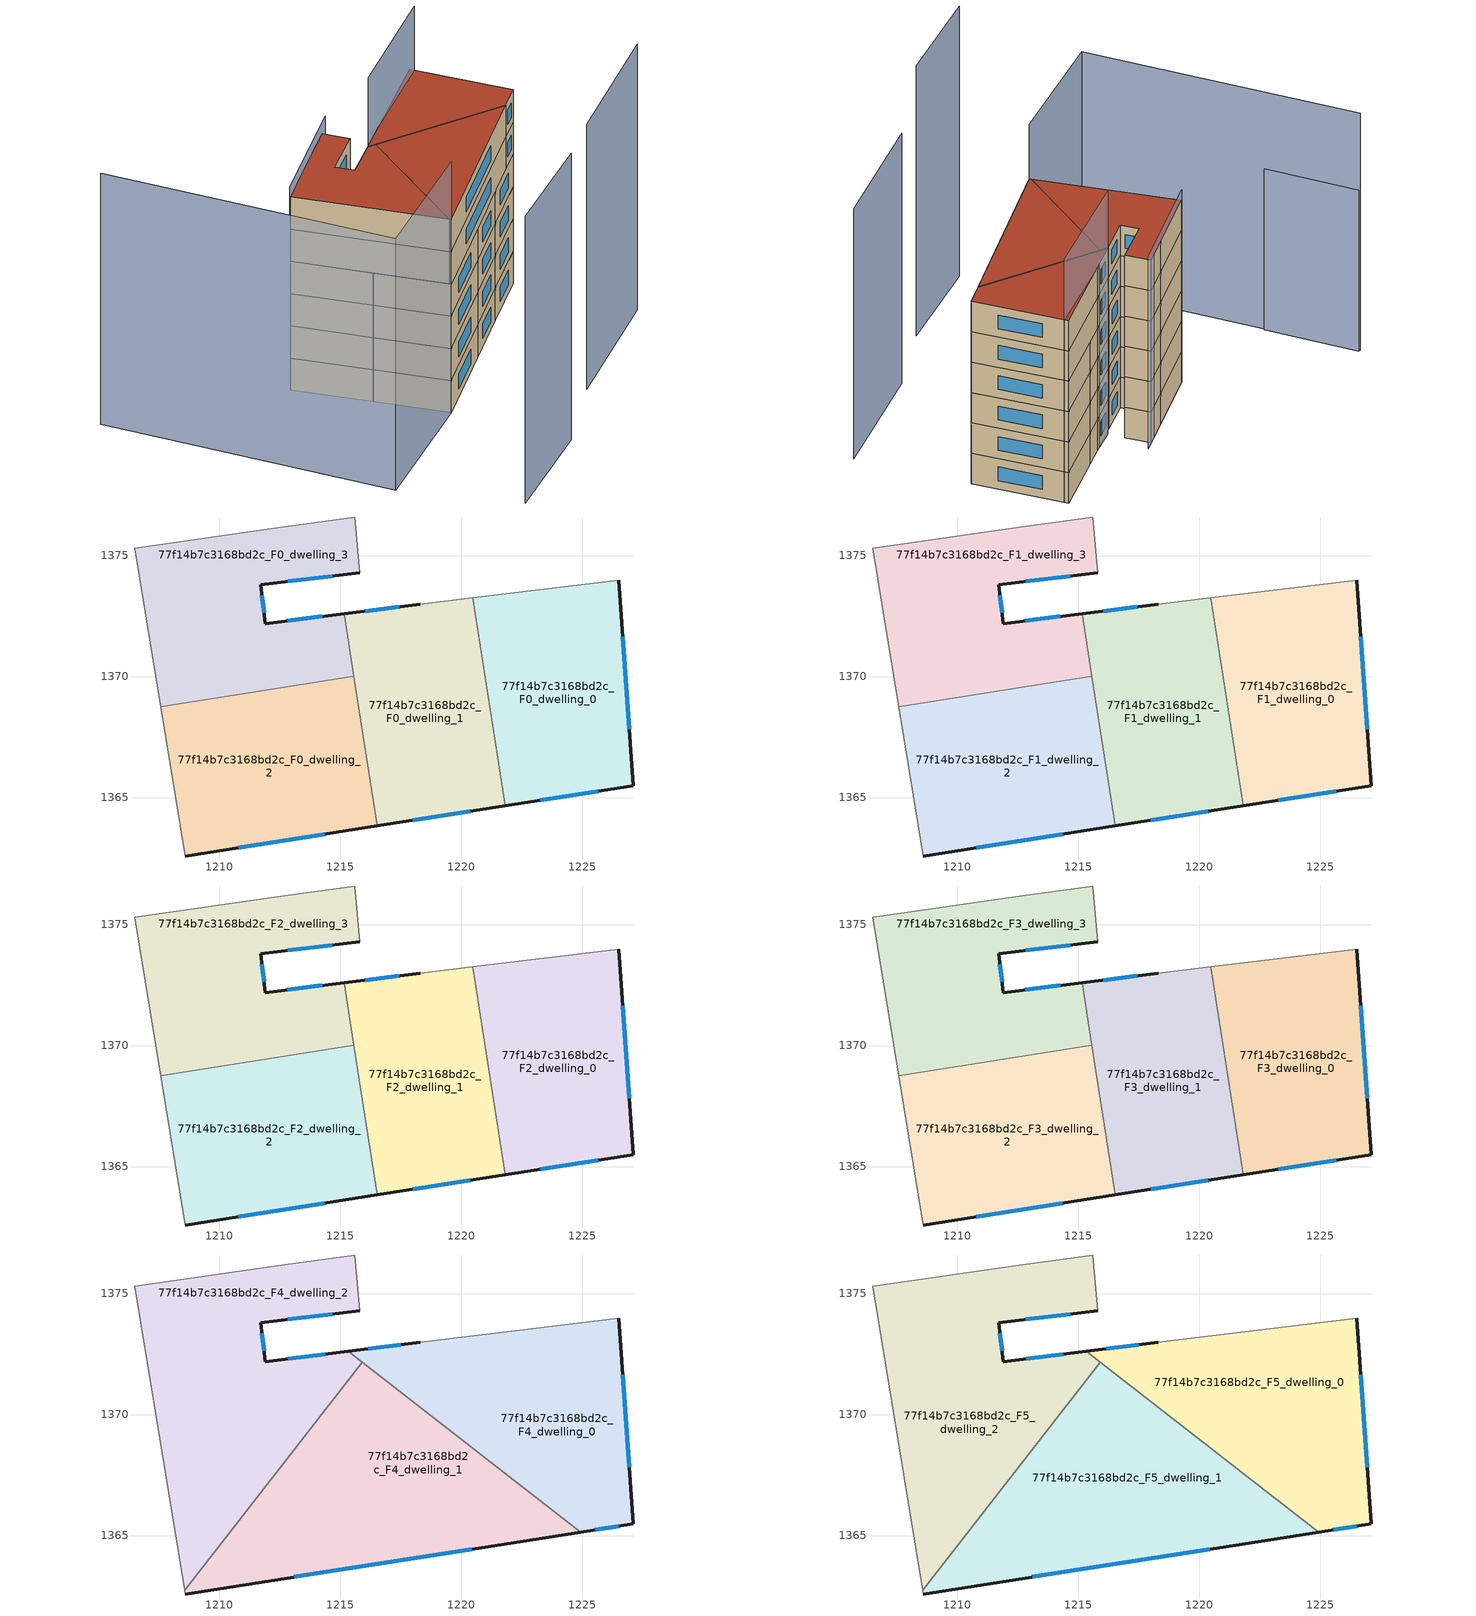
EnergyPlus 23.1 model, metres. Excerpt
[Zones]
77f14b7c3168bd2c_F0_dwelling_0
 floor ground (EU_floor_Construction): 1226.52,1373.99 1227.11,1365.48 1221.82,1364.65 1220.47,1373.25 z0
 wall outside (EU_wall_Construction): 1221.82,1364.65 1227.11,1365.48 1226.52,1373.99 z0:3
 wall adiabatic (EU_wall_Construction): 1226.52,1373.99 1220.47,1373.25 z0:3
 wall to 77f14b7c3168bd2c_F0_dwelling_1 (EU_wall_Construction): 1220.47,1373.25 1221.82,1364.65 z0:3
 window (EU_Window_Construction): 1226.95,1367.82 1226.68,1371.65 / 1223.27,1364.88 1225.66,1365.25 z0.83:2.17
77f14b7c3168bd2c_F0_dwelling_1
 floor ground (EU_floor_Construction): 1220.47,1373.25 1221.82,1364.65 1216.54,1363.83 1215.16,1372.59 1218.31,1372.99 z0
 wall outside (EU_wall_Construction): 1216.54,1363.83 1221.82,1364.65 / 1218.31,1372.99 1215.16,1372.59 z0:3
 wall adiabatic (EU_wall_Construction): 1220.47,1373.25 1218.31,1372.99 z0:3
 wall to 77f14b7c3168bd2c_F0_dwelling_2 (EU_wall_Construction): 1215.57,1370 1216.54,1363.83 z0:3
 wall to 77f14b7c3168bd2c_F0_dwelling_3 (EU_wall_Construction): 1215.16,1372.59 1215.57,1370 z0:3
 window (EU_Window_Construction): 1217.99,1364.05 1220.36,1364.42 / 1217.44,1372.88 1216.03,1372.7 z0.83:2.17
77f14b7c3168bd2c_F0_dwelling_2
 floor ground (EU_floor_Construction): 1215.57,1370 1216.54,1363.83 1208.6,1362.58 1207.58,1368.75 z0
 wall outside (EU_wall_Construction): 1208.6,1362.58 1216.54,1363.83 z0:3
 wall adiabatic (EU_wall_Construction): 1207.58,1368.75 1208.6,1362.58 z0:3
 wall to 77f14b7c3168bd2c_F0_dwelling_3 (EU_wall_Construction): 1215.57,1370 1207.58,1368.75 z0:3
 window (EU_Window_Construction): 1210.78,1362.92 1214.35,1363.48 z0.83:2.17
77f14b7c3168bd2c_F0_dwelling_3
 floor ground (EU_floor_Construction): 1215.61,1376.59 1215.81,1374.29 1211.71,1373.79 1211.91,1372.19 1215.16,1372.59 1215.57,1370 1207.58,1368.75 1206.5,1375.29 1212.71,1376.19 z0
 wall outside (EU_wall_Construction): 1215.16,1372.59 1211.91,1372.19 1211.71,1373.79 1215.81,1374.29 z0:3
 wall adiabatic (EU_wall_Construction): 1215.81,1374.29 1215.61,1376.59 1212.71,1376.19 1206.5,1375.29 1207.58,1368.75 z0:3
 window (EU_Window_Construction): 1212.84,1373.93 1214.68,1374.15 / 1211.85,1372.63 1211.76,1373.35 / 1214.27,1372.48 1212.8,1372.3 z0.83:2.17
77f14b7c3168bd2c_F1_dwelling_0
 floor to 77f14b7c3168bd2c_F0_dwelling_0 (EU_floor_Construction): 1226.52,1373.99 1227.11,1365.48 1221.82,1364.65 1220.47,1373.25 z3
 wall outside (EU_wall_Construction): 1221.82,1364.65 1227.11,1365.48 1226.52,1373.99 z3:6
 wall adiabatic (EU_wall_Construction): 1226.52,1373.99 1220.47,1373.25 z3:6
 wall to 77f14b7c3168bd2c_F1_dwelling_1 (EU_wall_Construction): 1220.47,1373.25 1221.82,1364.65 z3:6
 window (EU_Window_Construction): 1226.95,1367.82 1226.68,1371.65 / 1223.27,1364.88 1225.66,1365.25 z3.83:5.17
77f14b7c3168bd2c_F1_dwelling_1
 floor to 77f14b7c3168bd2c_F0_dwelling_1 (EU_floor_Construction): 1220.47,1373.25 1221.82,1364.65 1216.54,1363.83 1215.16,1372.59 1218.31,1372.99 z3
 wall outside (EU_wall_Construction): 1216.54,1363.83 1221.82,1364.65 / 1218.31,1372.99 1215.16,1372.59 z3:6
 wall adiabatic (EU_wall_Construction): 1220.47,1373.25 1218.31,1372.99 z3:6
 wall to 77f14b7c3168bd2c_F1_dwelling_2 (EU_wall_Construction): 1215.57,1370 1216.54,1363.83 z3:6
 wall to 77f14b7c3168bd2c_F1_dwelling_3 (EU_wall_Construction): 1215.16,1372.59 1215.57,1370 z3:6
 window (EU_Window_Construction): 1217.99,1364.05 1220.36,1364.42 / 1217.44,1372.88 1216.03,1372.7 z3.83:5.17
77f14b7c3168bd2c_F1_dwelling_2
 floor to 77f14b7c3168bd2c_F0_dwelling_2 (EU_floor_Construction): 1215.57,1370 1216.54,1363.83 1208.6,1362.58 1207.58,1368.75 z3
 wall outside (EU_wall_Construction): 1208.6,1362.58 1216.54,1363.83 z3:6
 wall adiabatic (EU_wall_Construction): 1207.58,1368.75 1208.6,1362.58 z3:6
 wall to 77f14b7c3168bd2c_F1_dwelling_3 (EU_wall_Construction): 1215.57,1370 1207.58,1368.75 z3:6
 window (EU_Window_Construction): 1210.78,1362.92 1214.35,1363.48 z3.83:5.17
77f14b7c3168bd2c_F1_dwelling_3
 floor to 77f14b7c3168bd2c_F0_dwelling_3 (EU_floor_Construction): 1215.61,1376.59 1215.81,1374.29 1211.71,1373.79 1211.91,1372.19 1215.16,1372.59 1215.57,1370 1207.58,1368.75 1206.5,1375.29 1212.71,1376.19 z3
 wall outside (EU_wall_Construction): 1215.16,1372.59 1211.91,1372.19 1211.71,1373.79 1215.81,1374.29 z3:6
 wall adiabatic (EU_wall_Construction): 1215.81,1374.29 1215.61,1376.59 1212.71,1376.19 1206.5,1375.29 1207.58,1368.75 z3:6
 window (EU_Window_Construction): 1212.84,1373.93 1214.68,1374.15 / 1211.85,1372.63 1211.76,1373.35 / 1214.27,1372.48 1212.8,1372.3 z3.83:5.17
77f14b7c3168bd2c_F2_dwelling_0
 floor to 77f14b7c3168bd2c_F1_dwelling_0 (EU_floor_Construction): 1226.52,1373.99 1227.11,1365.48 1221.82,1364.65 1220.47,1373.25 z6
 wall outside (EU_wall_Construction): 1221.82,1364.65 1227.11,1365.48 1226.52,1373.99 z6:9
 wall adiabatic (EU_wall_Construction): 1226.52,1373.99 1220.47,1373.25 z6:9
 wall to 77f14b7c3168bd2c_F2_dwelling_1 (EU_wall_Construction): 1220.47,1373.25 1221.82,1364.65 z6:9
 window (EU_Window_Construction): 1226.95,1367.82 1226.68,1371.65 / 1223.27,1364.88 1225.66,1365.25 z6.83:8.17
77f14b7c3168bd2c_F2_dwelling_1
 floor to 77f14b7c3168bd2c_F1_dwelling_1 (EU_floor_Construction): 1220.47,1373.25 1221.82,1364.65 1216.54,1363.83 1215.16,1372.59 1218.31,1372.99 z6
 wall outside (EU_wall_Construction): 1216.54,1363.83 1221.82,1364.65 / 1218.31,1372.99 1215.16,1372.59 z6:9
 wall adiabatic (EU_wall_Construction): 1220.47,1373.25 1218.31,1372.99 z6:9
 wall to 77f14b7c3168bd2c_F2_dwelling_2 (EU_wall_Construction): 1215.57,1370 1216.54,1363.83 z6:9
 wall to 77f14b7c3168bd2c_F2_dwelling_3 (EU_wall_Construction): 1215.16,1372.59 1215.57,1370 z6:9
 window (EU_Window_Construction): 1217.99,1364.05 1220.36,1364.42 / 1217.44,1372.88 1216.03,1372.7 z6.83:8.17
77f14b7c3168bd2c_F2_dwelling_2
 floor to 77f14b7c3168bd2c_F1_dwelling_2 (EU_floor_Construction): 1215.57,1370 1216.54,1363.83 1208.6,1362.58 1207.58,1368.75 z6
 wall outside (EU_wall_Construction): 1208.6,1362.58 1216.54,1363.83 z6:9
 wall adiabatic (EU_wall_Construction): 1207.58,1368.75 1208.6,1362.58 z6:9
 wall to 77f14b7c3168bd2c_F2_dwelling_3 (EU_wall_Construction): 1215.57,1370 1207.58,1368.75 z6:9
 window (EU_Window_Construction): 1210.78,1362.92 1214.35,1363.48 z6.83:8.17
77f14b7c3168bd2c_F2_dwelling_3
 floor to 77f14b7c3168bd2c_F1_dwelling_3 (EU_floor_Construction): 1215.61,1376.59 1215.81,1374.29 1211.71,1373.79 1211.91,1372.19 1215.16,1372.59 1215.57,1370 1207.58,1368.75 1206.5,1375.29 1212.71,1376.19 z6
 wall outside (EU_wall_Construction): 1215.16,1372.59 1211.91,1372.19 1211.71,1373.79 1215.81,1374.29 z6:9
 wall adiabatic (EU_wall_Construction): 1215.81,1374.29 1215.61,1376.59 1212.71,1376.19 1206.5,1375.29 1207.58,1368.75 z6:9
 window (EU_Window_Construction): 1212.84,1373.93 1214.68,1374.15 / 1211.85,1372.63 1211.76,1373.35 / 1214.27,1372.48 1212.8,1372.3 z6.83:8.17
77f14b7c3168bd2c_F3_dwelling_0
 floor to 77f14b7c3168bd2c_F2_dwelling_0 (EU_floor_Construction): 1226.52,1373.99 1227.11,1365.48 1221.82,1364.65 1220.47,1373.25 z9
 wall outside (EU_wall_Construction): 1221.82,1364.65 1227.11,1365.48 1226.52,1373.99 z9:12
 wall adiabatic (EU_wall_Construction): 1226.52,1373.99 1220.47,1373.25 z9:12
 wall to 77f14b7c3168bd2c_F3_dwelling_1 (EU_wall_Construction): 1220.47,1373.25 1221.82,1364.65 z9:12
 window (EU_Window_Construction): 1226.95,1367.82 1226.68,1371.65 / 1223.27,1364.88 1225.66,1365.25 z9.83:11.17
77f14b7c3168bd2c_F3_dwelling_1
 floor to 77f14b7c3168bd2c_F2_dwelling_1 (EU_floor_Construction): 1220.47,1373.25 1221.82,1364.65 1216.54,1363.83 1215.16,1372.59 1218.31,1372.99 z9
 wall outside (EU_wall_Construction): 1216.54,1363.83 1221.82,1364.65 / 1218.31,1372.99 1215.16,1372.59 z9:12
 wall adiabatic (EU_wall_Construction): 1220.47,1373.25 1218.31,1372.99 z9:12
 wall to 77f14b7c3168bd2c_F3_dwelling_2 (EU_wall_Construction): 1215.57,1370 1216.54,1363.83 z9:12
 wall to 77f14b7c3168bd2c_F3_dwelling_3 (EU_wall_Construction): 1215.16,1372.59 1215.57,1370 z9:12
 window (EU_Window_Construction): 1217.99,1364.05 1220.36,1364.42 / 1217.44,1372.88 1216.03,1372.7 z9.83:11.17
77f14b7c3168bd2c_F3_dwelling_2
 floor to 77f14b7c3168bd2c_F2_dwelling_2 (EU_floor_Construction): 1215.57,1370 1216.54,1363.83 1208.6,1362.58 1207.58,1368.75 z9
 wall outside (EU_wall_Construction): 1208.6,1362.58 1216.54,1363.83 z9:12
 wall adiabatic (EU_wall_Construction): 1207.58,1368.75 1208.6,1362.58 z9:12
 wall to 77f14b7c3168bd2c_F3_dwelling_3 (EU_wall_Construction): 1215.57,1370 1207.58,1368.75 z9:12
 window (EU_Window_Construction): 1210.78,1362.92 1214.35,1363.48 z9.83:11.17
77f14b7c3168bd2c_F3_dwelling_3
 floor to 77f14b7c3168bd2c_F2_dwelling_3 (EU_floor_Construction): 1215.61,1376.59 1215.81,1374.29 1211.71,1373.79 1211.91,1372.19 1215.16,1372.59 1215.57,1370 1207.58,1368.75 1206.5,1375.29 1212.71,1376.19 z9
 wall outside (EU_wall_Construction): 1215.16,1372.59 1211.91,1372.19 1211.71,1373.79 1215.81,1374.29 z9:12
 wall adiabatic (EU_wall_Construction): 1215.81,1374.29 1215.61,1376.59 1212.71,1376.19 1206.5,1375.29 1207.58,1368.75 z9:12
 window (EU_Window_Construction): 1212.84,1373.93 1214.68,1374.15 / 1211.85,1372.63 1211.76,1373.35 / 1214.27,1372.48 1212.8,1372.3 z9.83:11.17
77f14b7c3168bd2c_F4_dwelling_0
 floor to 77f14b7c3168bd2c_F3_dwelling_0 (EU_floor_Construction): 1226.52,1373.99 1227.11,1365.48 1224.93,1365.14 1221.3,1367.97 1220.47,1373.25 z12
 floor to 77f14b7c3168bd2c_F3_dwelling_1 (EU_floor_Construction): 1220.47,1373.25 1221.3,1367.97 1215.33,1372.62 1218.31,1372.99 z12
 wall outside (EU_wall_Construction): 1224.93,1365.14 1227.11,1365.48 1226.52,1373.99 / 1218.31,1372.99 1215.33,1372.62 z12:15
 wall adiabatic (EU_wall_Construction): 1226.52,1373.99 1218.31,1372.99 z12:15
 wall to 77f14b7c3168bd2c_F4_dwelling_1 (EU_wall_Construction): 1215.91,1372.16 1224.93,1365.14 z12:15
 wall to 77f14b7c3168bd2c_F4_dwelling_2 (EU_wall_Construction): 1215.33,1372.62 1215.91,1372.17 z12:15
 window (EU_Window_Construction): 1225.53,1365.23 1226.51,1365.39 / 1217.49,1372.89 1216.15,1372.72 / 1226.95,1367.82 1226.68,1371.65 z12.83:14.17
77f14b7c3168bd2c_F4_dwelling_1
 floor to 77f14b7c3168bd2c_F3_dwelling_1 (EU_floor_Construction): 1221.3,1367.97 1221.82,1364.65 1216.54,1363.83 1215.34,1371.44 1215.91,1372.17 z12
 floor to 77f14b7c3168bd2c_F3_dwelling_0 (EU_floor_Construction): 1224.93,1365.14 1221.82,1364.65 1221.3,1367.97 z12
 floor to 77f14b7c3168bd2c_F3_dwelling_2 (EU_floor_Construction): 1215.57,1370 1216.54,1363.83 1208.6,1362.58 1208.57,1362.74 1214.04,1369.76 z12
 floor to 77f14b7c3168bd2c_F3_dwelling_3 (EU_floor_Construction): 1215.34,1371.44 1215.57,1370 1214.04,1369.76 z12
 wall outside (EU_wall_Construction): 1208.6,1362.58 1224.93,1365.14 z12:15
 wall adiabatic (EU_wall_Construction): 1208.57,1362.74 1208.6,1362.58 z12:15
 wall to 77f14b7c3168bd2c_F4_dwelling_2 (EU_wall_Construction): 1215.91,1372.17 1208.57,1362.74 z12:15
 window (EU_Window_Construction): 1213.09,1363.29 1220.44,1364.44 z12.83:14.17
77f14b7c3168bd2c_F4_dwelling_2
 floor to 77f14b7c3168bd2c_F3_dwelling_2 (EU_floor_Construction): 1214.04,1369.76 1208.57,1362.74 1207.58,1368.75 z12
 floor to 77f14b7c3168bd2c_F3_dwelling_3 (EU_floor_Construction): 1215.61,1376.59 1215.81,1374.29 1211.71,1373.79 1211.91,1372.19 1215.16,1372.59 1215.34,1371.44 1214.04,1369.76 1207.58,1368.75 1206.5,1375.29 1212.71,1376.19 z12
 floor to 77f14b7c3168bd2c_F3_dwelling_1 (EU_floor_Construction): 1215.91,1372.16 1215.34,1371.44 1215.16,1372.59 1215.33,1372.62 z12
 wall outside (EU_wall_Construction): 1215.33,1372.62 1211.91,1372.19 1211.71,1373.79 1215.81,1374.29 z12:15
 wall adiabatic (EU_wall_Construction): 1215.81,1374.29 1215.61,1376.59 1212.71,1376.19 1206.5,1375.29 1208.57,1362.74 z12:15
 window (EU_Window_Construction): 1212.84,1373.93 1214.68,1374.15 / 1211.85,1372.63 1211.76,1373.35 / 1214.39,1372.5 1212.85,1372.31 z12.83:14.17
77f14b7c3168bd2c_F5_dwelling_0
 floor to 77f14b7c3168bd2c_F4_dwelling_0 (EU_floor_Construction): 1226.52,1373.99 1227.11,1365.48 1224.93,1365.14 1215.33,1372.62 1218.31,1372.99 z15
 wall outside (EU_wall_Construction): 1224.93,1365.14 1227.11,1365.48 1226.52,1373.99 / 1218.31,1372.99 1215.33,1372.62 z15:18
 wall adiabatic (EU_wall_Construction): 1226.52,1373.99 1218.31,1372.99 z15:18
 wall to 77f14b7c3168bd2c_F5_dwelling_1 (EU_wall_Construction): 1215.91,1372.16 1224.93,1365.14 z15:18
 wall to 77f14b7c3168bd2c_F5_dwelling_2 (EU_wall_Construction): 1215.33,1372.62 1215.91,1372.17 z15:18
 window (EU_Window_Construction): 1225.53,1365.23 1226.51,1365.39 / 1217.49,1372.89 1216.15,1372.72 / 1226.95,1367.82 1226.68,1371.65 z15.83:17.17
 roof outside (EU_roof_Construction): 1227.11,1365.48 1226.52,1373.99 1218.31,1372.99 1215.33,1372.62 1224.93,1365.14 z18
77f14b7c3168bd2c_F5_dwelling_1
 floor to 77f14b7c3168bd2c_F4_dwelling_1 (EU_floor_Construction): 1224.93,1365.14 1208.6,1362.58 1208.57,1362.74 1215.91,1372.17 z15
 wall outside (EU_wall_Construction): 1208.6,1362.58 1224.93,1365.14 z15:18
 wall adiabatic (EU_wall_Construction): 1208.57,1362.74 1208.6,1362.58 z15:18
 wall to 77f14b7c3168bd2c_F5_dwelling_2 (EU_wall_Construction): 1215.91,1372.17 1208.57,1362.74 z15:18
 window (EU_Window_Construction): 1213.09,1363.29 1220.44,1364.44 z15.83:17.17
 roof outside (EU_roof_Construction): 1224.93,1365.14 1215.91,1372.17 1208.57,1362.74 1208.6,1362.58 z18
77f14b7c3168bd2c_F5_dwelling_2
 floor to 77f14b7c3168bd2c_F4_dwelling_2 (EU_floor_Construction): 1215.61,1376.59 1215.81,1374.29 1211.71,1373.79 1211.91,1372.19 1215.33,1372.62 1215.91,1372.17 1208.57,1362.74 1206.5,1375.29 1212.71,1376.19 z15
 wall outside (EU_wall_Construction): 1215.33,1372.62 1211.91,1372.19 1211.71,1373.79 1215.81,1374.29 z15:18
 wall adiabatic (EU_wall_Construction): 1215.81,1374.29 1215.61,1376.59 1212.71,1376.19 1206.5,1375.29 1208.57,1362.74 z15:18
 window (EU_Window_Construction): 1212.84,1373.93 1214.68,1374.15 / 1211.85,1372.63 1211.76,1373.35 / 1214.39,1372.5 1212.85,1372.31 z15.83:17.17
 roof outside (EU_roof_Construction): 1208.57,1362.74 1215.91,1372.17 1215.33,1372.62 1211.91,1372.19 1211.71,1373.79 1215.81,1374.29 1215.61,1376.59 1212.71,1376.19 1206.5,1375.29 z18
shading: 1215.83,1354.29 1227.61,1355.17 z0:24.7; 1199.39,1352.28 1208.9,1352.58 z0:26.7; 1196.79,1368.59 1197,1362.29 z0:5.7; 1208.6,1362.58 1196.99,1362.22 / 1196.99,1362.22 1196.22,1386.84 z0:23.4; 1226.55,1373.59 1215.94,1372.82 z0:24; 1216.55,1376.75 1206.42,1375.28 z0:19; 1196.4,1386.8 1196.61,1378.39 z0:15.9
[Building]
EU S2 Campaign: North Axis=0; Terrain=City; Solar Distribution=FullExterior
[Site:Location]
Lyon-Bron: Latitude=45.75; Longitude=5; Time Zone=1; Elevation=198
[SizingPeriod:WeatherFileDays]
AnnualSizingPeriod: Begin Month=1; Begin Day of Month=1; End Month=12; End Day of Month=31; Day of Week for Start Day=Monday; Use Weather File Daylight Saving Period=No; Use Weather File Rain and Snow Indicators=No
[MATERIAL]
EU_InternalMass_Material: Roughness=MediumRough; Thickness=0.1; Conductivity=1; Density=1800; Specific Heat=900; Thermal Absorptance=0.9; Solar Absorptance=0.7; Visible Absorptance=0.7
[MATERIAL:NOMASS] Roughness=MediumRough; Thermal Absorptance=0.9; Solar Absorptance=0.7; Visible Absorptance=0.7
Name | Thermal Resistance
EU_wall_NoMass | 0.87146
EU_roof_NoMass | 0.842276
EU_floor_NoMass | 0.496999
[WINDOWMATERIAL:SIMPLEGLAZINGSYSTEM]
EU_Window_SimpleGlazing: UFactor=2.2525; Solar Heat Gain Coefficient=0.76; Visible Transmittance=0.76
[CONSTRUCTION]
EU_wall_Construction: EU_wall_NoMass
EU_roof_Construction: EU_roof_NoMass
EU_floor_Construction: EU_floor_NoMass
EU_Window_Construction: EU_Window_SimpleGlazing
EU_InternalMass_Construction: EU_InternalMass_Material
[ZONE] Type=1; Multiplier=1; Ceiling Height=autocalculate; Floor Area=autocalculate; Part of Total Floor Area=Yes
Name | Volume
77f14b7c3168bd2c_F0_dwelling_0; 77f14b7c3168bd2c_F1_dwelling_0; 77f14b7c3168bd2c_F2_dwelling_0; 77f14b7c3168bd2c_F3_dwelling_0 | 147.792
77f14b7c3168bd2c_F4_dwelling_0; 77f14b7c3168bd2c_F5_dwelling_0 | 173.418
77f14b7c3168bd2c_F0_dwelling_1; 77f14b7c3168bd2c_F1_dwelling_1; 77f14b7c3168bd2c_F2_dwelling_1; 77f14b7c3168bd2c_F3_dwelling_1 | 141.028
77f14b7c3168bd2c_F4_dwelling_1; 77f14b7c3168bd2c_F5_dwelling_1 | 208.867
77f14b7c3168bd2c_F0_dwelling_2; 77f14b7c3168bd2c_F1_dwelling_2; 77f14b7c3168bd2c_F2_dwelling_2; 77f14b7c3168bd2c_F3_dwelling_2 | 151.177
77f14b7c3168bd2c_F4_dwelling_2; 77f14b7c3168bd2c_F5_dwelling_2 | 208.864
77f14b7c3168bd2c_F0_dwelling_3; 77f14b7c3168bd2c_F1_dwelling_3; 77f14b7c3168bd2c_F2_dwelling_3; 77f14b7c3168bd2c_F3_dwelling_3 | 151.162
[INTERNALMASS] Construction=EU_InternalMass_Construction
Name | Zone or ZoneList | Surface Area
77f14b7c3168bd2c_F0_dwelling_0_EU_InternalMass | 77f14b7c3168bd2c_F0_dwelling_0 | 49.2642
77f14b7c3168bd2c_F0_dwelling_1_EU_InternalMass | 77f14b7c3168bd2c_F0_dwelling_1 | 47.0095
77f14b7c3168bd2c_F0_dwelling_2_EU_InternalMass | 77f14b7c3168bd2c_F0_dwelling_2 | 50.3925
77f14b7c3168bd2c_F0_dwelling_3_EU_InternalMass | 77f14b7c3168bd2c_F0_dwelling_3 | 50.3877
77f14b7c3168bd2c_F1_dwelling_0_EU_InternalMass | 77f14b7c3168bd2c_F1_dwelling_0 | 49.2642
77f14b7c3168bd2c_F1_dwelling_1_EU_InternalMass | 77f14b7c3168bd2c_F1_dwelling_1 | 47.0095
77f14b7c3168bd2c_F1_dwelling_2_EU_InternalMass | 77f14b7c3168bd2c_F1_dwelling_2 | 50.3925
77f14b7c3168bd2c_F1_dwelling_3_EU_InternalMass | 77f14b7c3168bd2c_F1_dwelling_3 | 50.3877
77f14b7c3168bd2c_F2_dwelling_0_EU_InternalMass | 77f14b7c3168bd2c_F2_dwelling_0 | 49.2642
77f14b7c3168bd2c_F2_dwelling_1_EU_InternalMass | 77f14b7c3168bd2c_F2_dwelling_1 | 47.0095
77f14b7c3168bd2c_F2_dwelling_2_EU_InternalMass | 77f14b7c3168bd2c_F2_dwelling_2 | 50.3925
77f14b7c3168bd2c_F2_dwelling_3_EU_InternalMass | 77f14b7c3168bd2c_F2_dwelling_3 | 50.3877
77f14b7c3168bd2c_F3_dwelling_0_EU_InternalMass | 77f14b7c3168bd2c_F3_dwelling_0 | 49.2642
77f14b7c3168bd2c_F3_dwelling_1_EU_InternalMass | 77f14b7c3168bd2c_F3_dwelling_1 | 47.0095
77f14b7c3168bd2c_F3_dwelling_2_EU_InternalMass | 77f14b7c3168bd2c_F3_dwelling_2 | 50.3925
77f14b7c3168bd2c_F3_dwelling_3_EU_InternalMass | 77f14b7c3168bd2c_F3_dwelling_3 | 50.3877
77f14b7c3168bd2c_F4_dwelling_0_EU_InternalMass | 77f14b7c3168bd2c_F4_dwelling_0 | 57.8065
77f14b7c3168bd2c_F4_dwelling_1_EU_InternalMass | 77f14b7c3168bd2c_F4_dwelling_1 | 69.6257
77f14b7c3168bd2c_F4_dwelling_2_EU_InternalMass | 77f14b7c3168bd2c_F4_dwelling_2 | 69.6218
77f14b7c3168bd2c_F5_dwelling_0_EU_InternalMass | 77f14b7c3168bd2c_F5_dwelling_0 | 57.8065
77f14b7c3168bd2c_F5_dwelling_1_EU_InternalMass | 77f14b7c3168bd2c_F5_dwelling_1 | 69.6257
77f14b7c3168bd2c_F5_dwelling_2_EU_InternalMass | 77f14b7c3168bd2c_F5_dwelling_2 | 69.6218
[OTHEREQUIPMENT] Fuel Type=Electricity; Design Level Calculation Method=Watts/Area; Power per Zone Floor Area=1; Fraction Latent=0; Fraction Radiant=0; Fraction Lost=0; Carbon Dioxide Generation Rate=0; EndUse Subcategory=EU_Step8_InternalGains
Name | Zone or ZoneList or Space or SpaceList | Schedule
EU_Step8_InternalGain_77f14b7c3168bd2c_F0_dwelling_0_f000 | 77f14b7c3168bd2c_F0_dwelling_0 | EU_Step8_GainSchedule_77f14b7c3168bd2c_F0_dwelling_0_f000
EU_Step8_InternalGain_77f14b7c3168bd2c_F0_dwelling_1_f000 | 77f14b7c3168bd2c_F0_dwelling_1 | EU_Step8_GainSchedule_77f14b7c3168bd2c_F0_dwelling_1_f000
EU_Step8_InternalGain_77f14b7c3168bd2c_F0_dwelling_2_f000 | 77f14b7c3168bd2c_F0_dwelling_2 | EU_Step8_GainSchedule_77f14b7c3168bd2c_F0_dwelling_2_f000
EU_Step8_InternalGain_77f14b7c3168bd2c_F0_dwelling_3_f000 | 77f14b7c3168bd2c_F0_dwelling_3 | EU_Step8_GainSchedule_77f14b7c3168bd2c_F0_dwelling_3_f000
EU_Step8_InternalGain_77f14b7c3168bd2c_F1_dwelling_0_f000 | 77f14b7c3168bd2c_F1_dwelling_0 | EU_Step8_GainSchedule_77f14b7c3168bd2c_F1_dwelling_0_f000
EU_Step8_InternalGain_77f14b7c3168bd2c_F1_dwelling_1_f000 | 77f14b7c3168bd2c_F1_dwelling_1 | EU_Step8_GainSchedule_77f14b7c3168bd2c_F1_dwelling_1_f000
EU_Step8_InternalGain_77f14b7c3168bd2c_F1_dwelling_2_f000 | 77f14b7c3168bd2c_F1_dwelling_2 | EU_Step8_GainSchedule_77f14b7c3168bd2c_F1_dwelling_2_f000
EU_Step8_InternalGain_77f14b7c3168bd2c_F1_dwelling_3_f000 | 77f14b7c3168bd2c_F1_dwelling_3 | EU_Step8_GainSchedule_77f14b7c3168bd2c_F1_dwelling_3_f000
EU_Step8_InternalGain_77f14b7c3168bd2c_F2_dwelling_0_f000 | 77f14b7c3168bd2c_F2_dwelling_0 | EU_Step8_GainSchedule_77f14b7c3168bd2c_F2_dwelling_0_f000
EU_Step8_InternalGain_77f14b7c3168bd2c_F2_dwelling_1_f000 | 77f14b7c3168bd2c_F2_dwelling_1 | EU_Step8_GainSchedule_77f14b7c3168bd2c_F2_dwelling_1_f000
EU_Step8_InternalGain_77f14b7c3168bd2c_F2_dwelling_2_f000 | 77f14b7c3168bd2c_F2_dwelling_2 | EU_Step8_GainSchedule_77f14b7c3168bd2c_F2_dwelling_2_f000
EU_Step8_InternalGain_77f14b7c3168bd2c_F2_dwelling_3_f000 | 77f14b7c3168bd2c_F2_dwelling_3 | EU_Step8_GainSchedule_77f14b7c3168bd2c_F2_dwelling_3_f000
EU_Step8_InternalGain_77f14b7c3168bd2c_F3_dwelling_0_f000 | 77f14b7c3168bd2c_F3_dwelling_0 | EU_Step8_GainSchedule_77f14b7c3168bd2c_F3_dwelling_0_f000
EU_Step8_InternalGain_77f14b7c3168bd2c_F3_dwelling_1_f000 | 77f14b7c3168bd2c_F3_dwelling_1 | EU_Step8_GainSchedule_77f14b7c3168bd2c_F3_dwelling_1_f000
EU_Step8_InternalGain_77f14b7c3168bd2c_F3_dwelling_2_f000 | 77f14b7c3168bd2c_F3_dwelling_2 | EU_Step8_GainSchedule_77f14b7c3168bd2c_F3_dwelling_2_f000
EU_Step8_InternalGain_77f14b7c3168bd2c_F3_dwelling_3_f000 | 77f14b7c3168bd2c_F3_dwelling_3 | EU_Step8_GainSchedule_77f14b7c3168bd2c_F3_dwelling_3_f000
EU_Step8_InternalGain_77f14b7c3168bd2c_F4_dwelling_0_f000 | 77f14b7c3168bd2c_F4_dwelling_0 | EU_Step8_GainSchedule_77f14b7c3168bd2c_F4_dwelling_0_f000
EU_Step8_InternalGain_77f14b7c3168bd2c_F4_dwelling_1_f000 | 77f14b7c3168bd2c_F4_dwelling_1 | EU_Step8_GainSchedule_77f14b7c3168bd2c_F4_dwelling_1_f000
EU_Step8_InternalGain_77f14b7c3168bd2c_F4_dwelling_2_f000 | 77f14b7c3168bd2c_F4_dwelling_2 | EU_Step8_GainSchedule_77f14b7c3168bd2c_F4_dwelling_2_f000
EU_Step8_InternalGain_77f14b7c3168bd2c_F5_dwelling_0_f000 | 77f14b7c3168bd2c_F5_dwelling_0 | EU_Step8_GainSchedule_77f14b7c3168bd2c_F5_dwelling_0_f000
EU_Step8_InternalGain_77f14b7c3168bd2c_F5_dwelling_1_f000 | 77f14b7c3168bd2c_F5_dwelling_1 | EU_Step8_GainSchedule_77f14b7c3168bd2c_F5_dwelling_1_f000
EU_Step8_InternalGain_77f14b7c3168bd2c_F5_dwelling_2_f000 | 77f14b7c3168bd2c_F5_dwelling_2 | EU_Step8_GainSchedule_77f14b7c3168bd2c_F5_dwelling_2_f000
[ZONEVENTILATION:DESIGNFLOWRATE] Schedule=EU_AlwaysOn; Design Flow Rate Calculation Method=AirChanges/Hour; Air Changes per Hour=0.425; Ventilation Type=Natural; Fan Pressure Rise=0; Fan Total Efficiency=1; Constant Term Coefficient=1; Temperature Term Coefficient=0; Velocity Term Coefficient=0; Velocity Squared Term Coefficient=0; Minimum Indoor Temperature=-100; Maximum Indoor Temperature=100; Delta Temperature=-100; Minimum Outdoor Temperature=-100; Maximum Outdoor Temperature=100; Maximum Wind Speed=40
Name | Zone or ZoneList or Space or SpaceList
EU_ConstantAir_77f14b7c3168bd2c_F0_dwelling_0 | 77f14b7c3168bd2c_F0_dwelling_0
EU_ConstantAir_77f14b7c3168bd2c_F0_dwelling_1 | 77f14b7c3168bd2c_F0_dwelling_1
EU_ConstantAir_77f14b7c3168bd2c_F0_dwelling_2 | 77f14b7c3168bd2c_F0_dwelling_2
EU_ConstantAir_77f14b7c3168bd2c_F0_dwelling_3 | 77f14b7c3168bd2c_F0_dwelling_3
EU_ConstantAir_77f14b7c3168bd2c_F1_dwelling_0 | 77f14b7c3168bd2c_F1_dwelling_0
EU_ConstantAir_77f14b7c3168bd2c_F1_dwelling_1 | 77f14b7c3168bd2c_F1_dwelling_1
EU_ConstantAir_77f14b7c3168bd2c_F1_dwelling_2 | 77f14b7c3168bd2c_F1_dwelling_2
EU_ConstantAir_77f14b7c3168bd2c_F1_dwelling_3 | 77f14b7c3168bd2c_F1_dwelling_3
EU_ConstantAir_77f14b7c3168bd2c_F2_dwelling_0 | 77f14b7c3168bd2c_F2_dwelling_0
EU_ConstantAir_77f14b7c3168bd2c_F2_dwelling_1 | 77f14b7c3168bd2c_F2_dwelling_1
EU_ConstantAir_77f14b7c3168bd2c_F2_dwelling_2 | 77f14b7c3168bd2c_F2_dwelling_2
EU_ConstantAir_77f14b7c3168bd2c_F2_dwelling_3 | 77f14b7c3168bd2c_F2_dwelling_3
EU_ConstantAir_77f14b7c3168bd2c_F3_dwelling_0 | 77f14b7c3168bd2c_F3_dwelling_0
EU_ConstantAir_77f14b7c3168bd2c_F3_dwelling_1 | 77f14b7c3168bd2c_F3_dwelling_1
EU_ConstantAir_77f14b7c3168bd2c_F3_dwelling_2 | 77f14b7c3168bd2c_F3_dwelling_2
EU_ConstantAir_77f14b7c3168bd2c_F3_dwelling_3 | 77f14b7c3168bd2c_F3_dwelling_3
EU_ConstantAir_77f14b7c3168bd2c_F4_dwelling_0 | 77f14b7c3168bd2c_F4_dwelling_0
EU_ConstantAir_77f14b7c3168bd2c_F4_dwelling_1 | 77f14b7c3168bd2c_F4_dwelling_1
EU_ConstantAir_77f14b7c3168bd2c_F4_dwelling_2 | 77f14b7c3168bd2c_F4_dwelling_2
EU_ConstantAir_77f14b7c3168bd2c_F5_dwelling_0 | 77f14b7c3168bd2c_F5_dwelling_0
EU_ConstantAir_77f14b7c3168bd2c_F5_dwelling_1 | 77f14b7c3168bd2c_F5_dwelling_1
EU_ConstantAir_77f14b7c3168bd2c_F5_dwelling_2 | 77f14b7c3168bd2c_F5_dwelling_2
[HVACTEMPLATE:THERMOSTAT] Constant Heating Setpoint=20; Constant Cooling Setpoint=50
EU_HeatOnly_77f14b7c3168bd2c_F0_dwelling_0; EU_HeatOnly_77f14b7c3168bd2c_F0_dwelling_1; EU_HeatOnly_77f14b7c3168bd2c_F0_dwelling_2; EU_HeatOnly_77f14b7c3168bd2c_F0_dwelling_3; EU_HeatOnly_77f14b7c3168bd2c_F1_dwelling_0; EU_HeatOnly_77f14b7c3168bd2c_F1_dwelling_1; EU_HeatOnly_77f14b7c3168bd2c_F1_dwelling_2; EU_HeatOnly_77f14b7c3168bd2c_F1_dwelling_3; EU_HeatOnly_77f14b7c3168bd2c_F2_dwelling_0; EU_HeatOnly_77f14b7c3168bd2c_F2_dwelling_1; EU_HeatOnly_77f14b7c3168bd2c_F2_dwelling_2; EU_HeatOnly_77f14b7c3168bd2c_F2_dwelling_3; EU_HeatOnly_77f14b7c3168bd2c_F3_dwelling_0; EU_HeatOnly_77f14b7c3168bd2c_F3_dwelling_1; EU_HeatOnly_77f14b7c3168bd2c_F3_dwelling_2; EU_HeatOnly_77f14b7c3168bd2c_F3_dwelling_3; EU_HeatOnly_77f14b7c3168bd2c_F4_dwelling_0; EU_HeatOnly_77f14b7c3168bd2c_F4_dwelling_1; EU_HeatOnly_77f14b7c3168bd2c_F4_dwelling_2; EU_HeatOnly_77f14b7c3168bd2c_F5_dwelling_0; EU_HeatOnly_77f14b7c3168bd2c_F5_dwelling_1; EU_HeatOnly_77f14b7c3168bd2c_F5_dwelling_2
[HVACTEMPLATE:ZONE:IDEALLOADSAIRSYSTEM] System Availability Schedule=EU_AlwaysOn; Maximum Heating Supply Air Temperature=50; Minimum Cooling Supply Air Temperature=13; Maximum Heating Supply Air Humidity Ratio=0.0156; Minimum Cooling Supply Air Humidity Ratio=0.0077; Heating Limit=NoLimit; Cooling Limit=NoLimit; Heating Availability Schedule=EU_AlwaysOn; Cooling Availability Schedule=EU_CoolingOff; Dehumidification Control Type=ConstantSensibleHeatRatio; Cooling Sensible Heat Ratio=0.7; Dehumidification Setpoint=60; Humidification Control Type=None; Humidification Setpoint=30; Outdoor Air Method=None; Outdoor Air Flow Rate per Person=0.00944; Outdoor Air Flow Rate per Zone Floor Area=0; Outdoor Air Flow Rate per Zone=0; Demand Controlled Ventilation Type=None; Outdoor Air Economizer Type=NoEconomizer; Heat Recovery Type=None; Sensible Heat Recovery Effectiveness=0.7; Latent Heat Recovery Effectiveness=0.65
Name | Template Thermostat
77f14b7c3168bd2c_F0_dwelling_0 | EU_HeatOnly_77f14b7c3168bd2c_F0_dwelling_0
77f14b7c3168bd2c_F0_dwelling_1 | EU_HeatOnly_77f14b7c3168bd2c_F0_dwelling_1
77f14b7c3168bd2c_F0_dwelling_2 | EU_HeatOnly_77f14b7c3168bd2c_F0_dwelling_2
77f14b7c3168bd2c_F0_dwelling_3 | EU_HeatOnly_77f14b7c3168bd2c_F0_dwelling_3
77f14b7c3168bd2c_F1_dwelling_0 | EU_HeatOnly_77f14b7c3168bd2c_F1_dwelling_0
77f14b7c3168bd2c_F1_dwelling_1 | EU_HeatOnly_77f14b7c3168bd2c_F1_dwelling_1
77f14b7c3168bd2c_F1_dwelling_2 | EU_HeatOnly_77f14b7c3168bd2c_F1_dwelling_2
77f14b7c3168bd2c_F1_dwelling_3 | EU_HeatOnly_77f14b7c3168bd2c_F1_dwelling_3
77f14b7c3168bd2c_F2_dwelling_0 | EU_HeatOnly_77f14b7c3168bd2c_F2_dwelling_0
77f14b7c3168bd2c_F2_dwelling_1 | EU_HeatOnly_77f14b7c3168bd2c_F2_dwelling_1
77f14b7c3168bd2c_F2_dwelling_2 | EU_HeatOnly_77f14b7c3168bd2c_F2_dwelling_2
77f14b7c3168bd2c_F2_dwelling_3 | EU_HeatOnly_77f14b7c3168bd2c_F2_dwelling_3
77f14b7c3168bd2c_F3_dwelling_0 | EU_HeatOnly_77f14b7c3168bd2c_F3_dwelling_0
77f14b7c3168bd2c_F3_dwelling_1 | EU_HeatOnly_77f14b7c3168bd2c_F3_dwelling_1
77f14b7c3168bd2c_F3_dwelling_2 | EU_HeatOnly_77f14b7c3168bd2c_F3_dwelling_2
77f14b7c3168bd2c_F3_dwelling_3 | EU_HeatOnly_77f14b7c3168bd2c_F3_dwelling_3
77f14b7c3168bd2c_F4_dwelling_0 | EU_HeatOnly_77f14b7c3168bd2c_F4_dwelling_0
77f14b7c3168bd2c_F4_dwelling_1 | EU_HeatOnly_77f14b7c3168bd2c_F4_dwelling_1
77f14b7c3168bd2c_F4_dwelling_2 | EU_HeatOnly_77f14b7c3168bd2c_F4_dwelling_2
77f14b7c3168bd2c_F5_dwelling_0 | EU_HeatOnly_77f14b7c3168bd2c_F5_dwelling_0
77f14b7c3168bd2c_F5_dwelling_1 | EU_HeatOnly_77f14b7c3168bd2c_F5_dwelling_1
77f14b7c3168bd2c_F5_dwelling_2 | EU_HeatOnly_77f14b7c3168bd2c_F5_dwelling_2
[SIZING:ZONE] Zone Cooling Design Supply Air Temperature Input Method=SupplyAirTemperature; Zone Cooling Design Supply Air Temperature=13; Zone Heating Design Supply Air Temperature Input Method=SupplyAirTemperature; Zone Heating Design Supply Air Temperature=50; Zone Cooling Design Supply Air Humidity Ratio=0.008; Zone Heating Design Supply Air Humidity Ratio=0.008; Cooling Design Air Flow Method=DesignDay; Cooling Design Air Flow Rate=0; Cooling Minimum Air Flow per Zone Floor Area=0.000762; Cooling Minimum Air Flow=0; Cooling Minimum Air Flow Fraction=0.2; Heating Design Air Flow Method=DesignDay; Heating Design Air Flow Rate=0; Heating Maximum Air Flow per Zone Floor Area=0.002032; Heating Maximum Air Flow=0.141576; Heating Maximum Air Flow Fraction=0.3; Account for Dedicated Outdoor Air System=No; Dedicated Outdoor Air System Control Strategy=NeutralSupplyAir; Dedicated Outdoor Air Low Setpoint Temperature for Design=autosize; Dedicated Outdoor Air High Setpoint Temperature for Design=autosize; Zone Load Sizing Method=Sensible Load Only No Latent Load; Zone Latent Cooling Design Supply Air Humidity Ratio Input Method=HumidityRatioDifference; Zone Cooling Design Supply Air Humidity Ratio Difference=0.005; Zone Latent Heating Design Supply Air Humidity Ratio Input Method=HumidityRatioDifference; Zone Humidification Design Supply Air Humidity Ratio Difference=0.005
77f14b7c3168bd2c_F0_dwelling_0; 77f14b7c3168bd2c_F0_dwelling_1; 77f14b7c3168bd2c_F0_dwelling_2; 77f14b7c3168bd2c_F0_dwelling_3; 77f14b7c3168bd2c_F1_dwelling_0; 77f14b7c3168bd2c_F1_dwelling_1; 77f14b7c3168bd2c_F1_dwelling_2; 77f14b7c3168bd2c_F1_dwelling_3; 77f14b7c3168bd2c_F2_dwelling_0; 77f14b7c3168bd2c_F2_dwelling_1; 77f14b7c3168bd2c_F2_dwelling_2; 77f14b7c3168bd2c_F2_dwelling_3; 77f14b7c3168bd2c_F3_dwelling_0; 77f14b7c3168bd2c_F3_dwelling_1; 77f14b7c3168bd2c_F3_dwelling_2; 77f14b7c3168bd2c_F3_dwelling_3; 77f14b7c3168bd2c_F4_dwelling_0; 77f14b7c3168bd2c_F4_dwelling_1; 77f14b7c3168bd2c_F4_dwelling_2; 77f14b7c3168bd2c_F5_dwelling_0; 77f14b7c3168bd2c_F5_dwelling_1; 77f14b7c3168bd2c_F5_dwelling_2
[SCHEDULE:CONSTANT]
Name | Hourly Value
EU_AlwaysOn | 1
EU_CoolingOff | 0
[SCHEDULE:FILE] Column Number=1; Rows to Skip at Top=0; Number of Hours of Data=8760; Column Separator=Comma; Interpolate to Timestep=No; Minutes per Item=60; Adjust Schedule for Daylight Savings=Yes
Name | File
EU_Step8_GainSchedule_77f14b7c3168bd2c_F0_dwelling_0_f000 | ../../schedules/77f14b7c3168bd2c/77f14b7c3168bd2c_F0_dwelling_0_f000_gain.csv
EU_Step8_GainSchedule_77f14b7c3168bd2c_F0_dwelling_1_f000 | ../../schedules/77f14b7c3168bd2c/77f14b7c3168bd2c_F0_dwelling_1_f000_gain.csv
EU_Step8_GainSchedule_77f14b7c3168bd2c_F0_dwelling_2_f000 | ../../schedules/77f14b7c3168bd2c/77f14b7c3168bd2c_F0_dwelling_2_f000_gain.csv
EU_Step8_GainSchedule_77f14b7c3168bd2c_F0_dwelling_3_f000 | ../../schedules/77f14b7c3168bd2c/77f14b7c3168bd2c_F0_dwelling_3_f000_gain.csv
EU_Step8_GainSchedule_77f14b7c3168bd2c_F1_dwelling_0_f000 | ../../schedules/77f14b7c3168bd2c/77f14b7c3168bd2c_F1_dwelling_0_f000_gain.csv
EU_Step8_GainSchedule_77f14b7c3168bd2c_F1_dwelling_1_f000 | ../../schedules/77f14b7c3168bd2c/77f14b7c3168bd2c_F1_dwelling_1_f000_gain.csv
EU_Step8_GainSchedule_77f14b7c3168bd2c_F1_dwelling_2_f000 | ../../schedules/77f14b7c3168bd2c/77f14b7c3168bd2c_F1_dwelling_2_f000_gain.csv
EU_Step8_GainSchedule_77f14b7c3168bd2c_F1_dwelling_3_f000 | ../../schedules/77f14b7c3168bd2c/77f14b7c3168bd2c_F1_dwelling_3_f000_gain.csv
EU_Step8_GainSchedule_77f14b7c3168bd2c_F2_dwelling_0_f000 | ../../schedules/77f14b7c3168bd2c/77f14b7c3168bd2c_F2_dwelling_0_f000_gain.csv
EU_Step8_GainSchedule_77f14b7c3168bd2c_F2_dwelling_1_f000 | ../../schedules/77f14b7c3168bd2c/77f14b7c3168bd2c_F2_dwelling_1_f000_gain.csv
EU_Step8_GainSchedule_77f14b7c3168bd2c_F2_dwelling_2_f000 | ../../schedules/77f14b7c3168bd2c/77f14b7c3168bd2c_F2_dwelling_2_f000_gain.csv
EU_Step8_GainSchedule_77f14b7c3168bd2c_F2_dwelling_3_f000 | ../../schedules/77f14b7c3168bd2c/77f14b7c3168bd2c_F2_dwelling_3_f000_gain.csv
EU_Step8_GainSchedule_77f14b7c3168bd2c_F3_dwelling_0_f000 | ../../schedules/77f14b7c3168bd2c/77f14b7c3168bd2c_F3_dwelling_0_f000_gain.csv
EU_Step8_GainSchedule_77f14b7c3168bd2c_F3_dwelling_1_f000 | ../../schedules/77f14b7c3168bd2c/77f14b7c3168bd2c_F3_dwelling_1_f000_gain.csv
EU_Step8_GainSchedule_77f14b7c3168bd2c_F3_dwelling_2_f000 | ../../schedules/77f14b7c3168bd2c/77f14b7c3168bd2c_F3_dwelling_2_f000_gain.csv
EU_Step8_GainSchedule_77f14b7c3168bd2c_F3_dwelling_3_f000 | ../../schedules/77f14b7c3168bd2c/77f14b7c3168bd2c_F3_dwelling_3_f000_gain.csv
EU_Step8_GainSchedule_77f14b7c3168bd2c_F4_dwelling_0_f000 | ../../schedules/77f14b7c3168bd2c/77f14b7c3168bd2c_F4_dwelling_0_f000_gain.csv
EU_Step8_GainSchedule_77f14b7c3168bd2c_F4_dwelling_1_f000 | ../../schedules/77f14b7c3168bd2c/77f14b7c3168bd2c_F4_dwelling_1_f000_gain.csv
EU_Step8_GainSchedule_77f14b7c3168bd2c_F4_dwelling_2_f000 | ../../schedules/77f14b7c3168bd2c/77f14b7c3168bd2c_F4_dwelling_2_f000_gain.csv
EU_Step8_GainSchedule_77f14b7c3168bd2c_F5_dwelling_0_f000 | ../../schedules/77f14b7c3168bd2c/77f14b7c3168bd2c_F5_dwelling_0_f000_gain.csv
EU_Step8_GainSchedule_77f14b7c3168bd2c_F5_dwelling_1_f000 | ../../schedules/77f14b7c3168bd2c/77f14b7c3168bd2c_F5_dwelling_1_f000_gain.csv
EU_Step8_GainSchedule_77f14b7c3168bd2c_F5_dwelling_2_f000 | ../../schedules/77f14b7c3168bd2c/77f14b7c3168bd2c_F5_dwelling_2_f000_gain.csv
